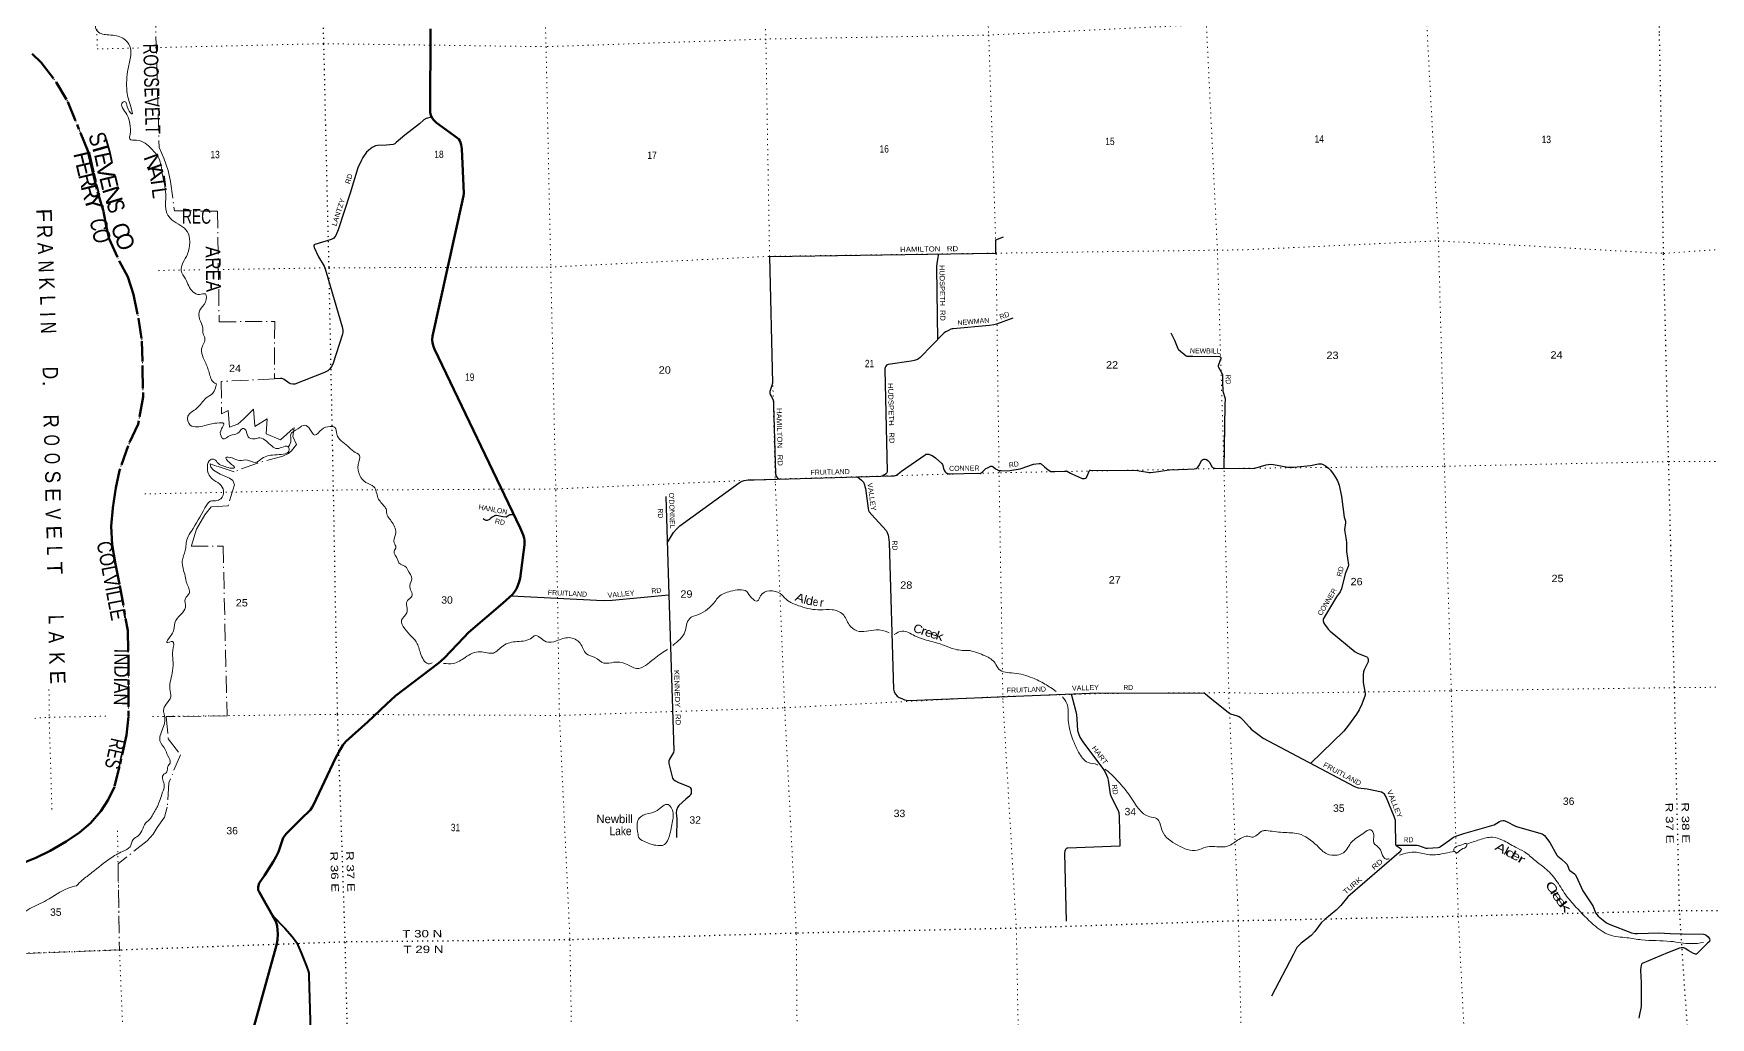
# Model space of a CAD drawing. Header units: feet. Extents: x 489137 to 739700, y 189004 to 379547.
# Drawn here: x 679044 to 718776, y 210575 to 233906 of the extents above; entities that cross this region are included whole.
import ezdxf
from ezdxf.enums import TextEntityAlignment as Align

# ---------------------------------------------------------------- set-up
doc = ezdxf.new("R2010")
doc.units = ezdxf.units.FT
doc.header["$LTSCALE"] = 80
for name, pattern in [('DOT_DASHED', [7.7, 5, -1.2, 0.3, -1.2]), ('DOTTED', [1.5, 0.3, -1.2]), ('LONG_DASH_SHORT_DASH', [9.9, 6, -1.2, 1.5, -1.2])]:
    doc.linetypes.add(name, pattern=pattern)
for name, color, linetype, lineweight in [('11', 7, 'LONG_DASH_SHORT_DASH', 60), ('23', 7, 'Continuous', 70), ('26', 7, 'Continuous', 40), ('29', 7, 'Continuous', 25), ('39', 7, 'Continuous', 13), ('44', 7, 'DOT_DASHED', 13), ('6', 7, 'DOTTED', 25), ('7', 7, 'DOTTED', 13)]:
    doc.layers.add(name, color=color, linetype=linetype, lineweight=lineweight)
for name, color, linetype in [('12', 7, 'Continuous'), ('30', 7, 'Continuous'), ('41', 7, 'Continuous')]:
    doc.layers.add(name, color=color, linetype=linetype)

msp = doc.modelspace()

# ---------------------------------------------------------------- linework, layer by layer
at = {"layer": '11'}
msp.add_lwpolyline([(679009.73, 233426.99), (679226.77, 233216.34), (679583.63, 232752), (679859.94, 232282.9), (680327.27, 231125.74), (680431.13, 230685.07), (680560.26, 230154.41), (680705.39, 229686.88), (680761.39, 229347.56), (680836.44, 229041.19), (681083.07, 228496.37), (681280.89, 228139.68), (681410.32, 227718.06), (681532.7, 227148.8), (681613.61, 226612.45), (681627.5, 225970.84), (681640.62, 225292.86), (681525.68, 224642.81), (681284.93, 224131.82), (681083.01, 223547.45), (680994.39, 223130.51), (680924.03, 222651.59), (680880.09, 222226.07), (680905.49, 221778.68), (680985.72, 221321.06), (681089.84, 220813.77), (681275.48, 219751.98), (681291.75, 219158.91), (681296.8, 218422.1), (681294.76, 217715.33), (681249.43, 217271.59), (681081.17, 216528.86), (680960.64, 216042.17), (680809.85, 215732.13), (680641.35, 215467.93), (680392.87, 215182.82), (680134.05, 214964), (679818.66, 214747.28), (679440.87, 214526.41), (679097.43, 214363.25), (678707.56, 214200.52)], dxfattribs=at)
at = {"layer": '23'}
for points in [[(688453.65, 234019.99), (688443, 232032.79), (688456.07, 231968.47), (688486.34, 231902.21), (688533.64, 231839.74), (688594.57, 231789.61), (689080.84, 231434.69), (689119.17, 231397.73), (689143.77, 231359.87), (689158.9, 231323.9), (689175.93, 231267.11), (689190.64, 231173.93), (689239.04, 230113.51), (689234.59, 230055.59), (689210.52, 229944.95), (688493.94, 226732.45), (688490.15, 226645.37), (688499.61, 226567.76), (688522.31, 226488.25), (688548.28, 226423.17), (690577.71, 222185.63), (690645.98, 222018.36), (690666.71, 221944.12), (690675.22, 221893.95), (690679, 221814.45), (690676.36, 221779.11), (690572.16, 220992.13), (690544.69, 220884.98), (690503.07, 220778.98), (690487.94, 220741.12), (690442.53, 220667.29), (690389.56, 220604.82), (690160.66, 220400.61), (689349.23, 219704.57), (689240.25, 219587.78), (688776.86, 219097.46), (688639.67, 218979.7), (687617.25, 218199.73), (687408.12, 218002.79), (686966.5, 217583.89), (686445.79, 217117.86), (686375.07, 217030.83), (686314.69, 216939.74), (686196.93, 216725.73), (685679.82, 215615.82), (685647.72, 215560.11), (685604.15, 215500.35), (685535.12, 215431.07), (685448.95, 215345.19)], [(685448.95, 215345.19), (685033.72, 214931.38), (684978.9, 214863.36), (684961.87, 214831.18), (684945.78, 214789.06), (684881.61, 214601.11), (684846.47, 214503.69), (684793.5, 214393.9), (684719.69, 214262.42), (684512.82, 213940.37), (684394.03, 213756.61), (684376.35, 213707.69), (684368.78, 213664.15), (684368.78, 213609.25), (684376.35, 213578.97), (684387.7, 213550.57), (684468.23, 213415.89), (684709.62, 212993.06)], [(684709.62, 212993.06), (684756.62, 212910.74), (684794.45, 212823.66), (684808.65, 212777.28), (684818.11, 212741.31), (684828.51, 212651.4), (684830.36, 212562.04), (684822.83, 212414.77), (684801.39, 212288.47), (683995.16, 209377.61)]]:
    msp.add_lwpolyline(points, dxfattribs=at)
at = {"layer": '26'}
msp.add_lwpolyline([(684709.62, 212993.06), (685000.71, 212696.58), (685174.98, 212495.43), (685244.77, 212403.17), (685279.88, 212346.86), (685388.06, 212111.64), (685511.75, 211795.48), (685550.23, 211677.5), (685563.14, 211627.43), (685569.08, 211566.69), (685631.14, 209445.37)], dxfattribs=at)
at = {"layer": '29'}
msp.add_line((694027.22, 222926.41), (694100.21, 220594.95), dxfattribs=at)
for points in [[(688465.27, 231923.18), (688348.74, 231889.67), (688292.89, 231860.12), (688186.68, 231762.16), (687838.47, 231495.13), (687639.18, 231318.97), (687603.25, 231292.01), (687566.53, 231278.19), (687410.01, 231258.63), (687194.59, 231247.07), (687150.45, 231240.22), (687064.35, 231202.13), (686988.01, 231143.71), (686934.12, 231089.79), (686848.97, 230967.35), (686812.87, 230901.05), (686729.9, 230721.32), (686547.61, 230120.84), (686263.67, 229248.9), (686205.69, 229114.85), (686186.4, 229082.22), (686161.7, 229056.38), (686132.51, 229037.29), (686075.31, 229015.74), (685705.88, 228904.72), (685691.62, 228894.47), (685683.42, 228868.77), (685690.68, 228831.81), (685796.63, 228608.61), (685926.55, 228390.59), (685943.89, 228350.87), (685978.25, 228243.58), (686359.13, 226952.83), (686372.77, 226873.57), (686372.77, 226821.89), (686361.77, 226777.23), (686132.49, 226065.44), (686105.57, 226007.41), (686068.89, 225963.44), (686013.51, 225908.55), (685984.32, 225888.32), (685938.41, 225866.35), (685232.1, 225591.74), (685214.14, 225589.49), (685186.82, 225590.24), (685131.06, 225600.73), (685098.71, 225616.34), (684983.33, 225703.77), (684935.7, 225724.3), (684897.53, 225726.55), (684754.86, 225715.21)], [(696482.98, 228621.85), (701845.89, 228697.7), (701842.75, 229016.33), (702029.21, 229083.77)], [(696482.98, 228621.85), (696552.82, 225614.26), (696530.82, 225540), (696506.31, 225464.1), (696489.68, 225414.71), (696489.96, 225386.57), (696498.66, 225349.55), (696517.44, 225307.88), (696570.07, 225223.53), (696575.35, 225178.58), (696572.84, 225093.44), (696622.27, 223464.66), (696637.87, 223413.83), (696655.83, 223386.86), (696673.8, 223368.89), (696719.41, 223337.71)], [(700487.01, 228678.48), (700464.4, 228552.86), (700439.46, 228389.06), (700438.02, 228351.64), (700465.06, 226651.11)], [(702249.85, 227155.21), (701858.61, 227011.71), (701797.35, 226996.34), (701697.13, 226981.48), (700834.64, 226906.12), (700806.61, 226899.92), (700780.78, 226892.62), (700721.52, 226866.4), (700659.52, 226834.2), (700620.23, 226806.68), (700601.93, 226794.06), (700052.84, 226220.56), (700012.84, 226190.46), (699990.38, 226176.98), (699960.66, 226165.68), (699912.91, 226152.26), (699838.88, 226137.67), (699290.92, 226057.33), (699275.72, 226052.31), (699254.99, 226040.48), (699235.02, 226018.06), (699226.92, 226005.65), (699219.06, 225983.18), (699214.57, 225966.33), (699210.81, 225936.11), (699271.47, 223527.3), (699269.6, 223508.78), (699262.86, 223493.05), (699257.25, 223481.81), (699244.05, 223469.44), (699152.36, 223410.4)], [(705988.12, 226811.9), (706077.67, 226634.37), (706156.13, 226436.12), (706165.62, 226420.44), (706175.73, 226410.33), (706356.57, 226261.85), (706372.21, 226255.29), (706387.93, 226252.48), (706508.35, 226254.93), (707144.78, 226246.82), (707161.52, 226242.37), (707168.26, 226234.51), (707173.87, 226227.77), (707178.71, 226214.1), (707178.36, 226203.05), (707177.24, 226194.06), (707152.18, 226138.1), (707118.85, 226052.5), (707113.35, 226025.16), (707114.36, 226008.69), (707118.85, 225998.58), (707162.66, 225926.52), (707207.33, 225839.77), (707213.17, 225810.95), (707217.01, 225644.3), (707224.41, 225427.29), (707231.19, 225398.56), (707273.63, 225275.35), (707277.18, 225253.15), (707268.61, 225091.3), (707249.22, 223593.22)], [(694061.2, 221841.09), (694206.59, 222076.51), (694275.57, 222156.62), (694360.56, 222229.26), (695763.75, 223251.39), (695836.18, 223290.21), (695882.22, 223305.5), (695974.62, 223321.98), (696114.78, 223326.99), (699397.43, 223417.13), (699439.13, 223416.37), (699463.83, 223425.35), (699494.31, 223430.85), (699608.78, 223525.17), (700168.76, 223919.41), (700189.01, 223928.9), (700205.85, 223932.83), (700229.43, 223932.27), (700253, 223928.33), (700288.93, 223917.66), (700318.82, 223906.35), (700357.42, 223882.84), (700412.86, 223842.15), (700561.76, 223712.64), (700584.2, 223684.67), (700592.07, 223659.84), (700604.81, 223594.76), (700616.77, 223553.11), (700624.63, 223537.38), (700640.35, 223512.67), (700658.14, 223496.3), (700686.38, 223481.21), (700730.17, 223467.73), (700770.72, 223465.3), (701398.56, 223479.73), (701471.14, 223477.22), (701521.2, 223502.26), (701610.57, 223590.08), (701642.95, 223606.49), (701726.03, 223643.56), (701742.87, 223646.93), (701753.11, 223647.36), (701758.59, 223645.81), (701769.82, 223640.19), (701839.19, 223580.76), (701864.14, 223567.73), (701898.94, 223553.12), (701922.52, 223546.38), (701974.44, 223540.73), (702124, 223537.75), (702174.01, 223541.89), (702421.01, 223583.46), (702468.38, 223596.54), (702709.55, 223687.94), (702740.07, 223696.32), (702870.11, 223712.09), (702886.95, 223712.09), (702898.91, 223709.93), (702917.26, 223699.74), (702993.64, 223631.63), (703082.31, 223561.55), (703087.93, 223558.75), (703149.39, 223524.79), (703242, 223522.29), (703472.27, 223529.8), (703502.3, 223532.31), (703520.18, 223534.6), (703612.98, 223479.3), (703657.15, 223458.21), (703870.47, 223362.72), (703888.44, 223357.1), (703918.09, 223352.42), (703942.33, 223353.73), (703969.27, 223363.84), (703990.61, 223377.32), (704002.92, 223392.81), (704066.95, 223542.47), (704074.81, 223549.21), (704083.87, 223552.19), (705204.29, 223540.79), (705241.71, 223534.55), (705437.19, 223501.43), (705478.23, 223498.1), (705507.42, 223498.1), (705698.56, 223523.96), (705893.64, 223554.27), (705957.32, 223558.49), (706383.15, 223575.73)], [(706383.15, 223575.73), (706547.07, 223582.36), (706589.64, 223592.6), (706627.9, 223622.8), (706658.97, 223660.53), (706715.48, 223778.95), (706726.7, 223791.32), (706746.77, 223804.08), (706769.37, 223810.41), (706791.82, 223811.54), (706805.3, 223810.41), (706831.67, 223802.06), (706870.41, 223777.84), (706911.81, 223733.15), (706962.48, 223632.91), (706975.91, 223621.07), (707005.14, 223603.7), (707043.78, 223596.02), (707215.6, 223592.08), (707977.88, 223599.54)], [(707977.88, 223599.54), (708248.1, 223680.69), (708346.9, 223691.93), (708425.49, 223687.44), (708632.95, 223645.78), (708760.06, 223626.77), (708840.9, 223624.52), (708908.18, 223627.3), (709301.03, 223660.45), (709492.08, 223703.16), (709528, 223704.29), (709557.19, 223703.16), (709602.1, 223685.19), (709652.71, 223652.16), (709727.85, 223596.44), (709777.25, 223549.26), (709840.12, 223468.37), (709887.27, 223394.22), (709938.92, 223302.1), (709975.25, 223199.86), (710033.89, 222927.53), (710097.02, 222437.76), (710129.78, 222341.56), (710131.32, 222303.75), (710107.33, 222146.08), (710111.41, 222091.67), (710145.5, 221901.18), (710153.36, 221837), (710153.57, 221627.5), (710197.15, 221309.12), (710190.53, 221269.96), (710121.16, 221090.74), (710033.23, 220736.17), (710002.51, 220668.4), (709919.17, 220551.25), (709609.39, 220036.94), (709599.86, 220009.31), (709599.86, 219983.48), (709608.84, 219941.91), (709627.49, 219904.49), (709718.87, 219782.38), (709763.77, 219737.07), (710361.06, 219244.25), (710413.69, 219211.34), (710597.48, 219143.96), (710635.01, 219122.92), (710648.48, 219111.69), (710659.71, 219095.96), (710666.42, 219067.33), (710666.44, 219030.8), (710664.2, 219010.58), (710574.88, 218819), (710558.66, 218773.53), (710549.68, 218697.14), (710547.59, 218516.06), (710590.1, 218303.94), (710596.83, 218252.26), (710592.95, 218215.15), (710512.32, 218007.42), (710453.13, 217868.04), (710390.15, 217770.32), (710201.64, 217504.05), (710091.24, 217365.1), (709302.44, 216600.58)], [(698570.4, 223394.42), (698661.07, 223318.35), (698683.52, 223294.76), (698704.91, 223266.05), (698730.68, 223204.88), (698741.9, 223168.93), (698752.48, 223120.87), (698818.42, 222645.3), (698829.48, 222597.09), (698845.2, 222567.88), (698902.65, 222493.78), (699242.08, 222122.11), (699271.85, 222072.42), (699289.87, 222013.29), (699303.28, 221964.57), (699320.61, 221841.05), (699418.12, 218361.46), (699435.77, 218298.68), (699470.33, 218244.77), (699509.87, 218195.32), (699557.31, 218160.03), (699617.66, 218134.65), (699681.52, 218108.86), (699776.63, 218093.84), (704268.43, 218273.02), (706784.66, 218265.45), (706814.53, 218249.27), (706917.05, 218160.65), (707353.46, 217803.26), (707402.62, 217773.72), (707564.35, 217728.9), (707607.2, 217711.13), (707643.13, 217686.42), (707674.57, 217654.96), (707706.82, 217624.58), (707854.49, 217455.88), (707896.88, 217414.54), (708180.48, 217198.35)], [(690430.84, 222492.3), (690343.8, 222496.15), (690325.1, 222493.26), (690312.37, 222486.04), (690260.72, 222442.22), (690250.62, 222436.61), (690243.09, 222436.84), (690161.72, 222449.13), (690017.09, 222475.93), (689999.13, 222475.93), (689988.8, 222475.24), (689975.55, 222472.56), (689969.38, 222470.04), (689959.83, 222464.69), (689912.03, 222435.24), (689865.53, 222397.29), (689843.82, 222385.54), (689793.67, 222361.34), (689784.69, 222357.69), (689776.83, 222357.97), (689766.36, 222359.63), (689752.13, 222363.58), (689729.2, 222376.04), (689695.77, 222398.69)], [(690360.91, 220571.03), (692538.02, 220460.05), (692751.74, 220466.17), (694100.21, 220594.95)], [(694100.21, 220594.95), (694212.12, 216905.97), (694203.72, 216857.37), (694180.25, 216815.58), (694113.32, 216699.29), (694100.43, 216661.89), (694098.18, 216632.68), (694098.18, 216596.73), (694105.8, 216565.62), (694185.75, 216248.46), (694199.23, 216225.99), (694212.09, 216213.17), (694250.87, 216183.3), (694322.44, 216145.7), (694583.21, 216045.12), (694602.78, 216029.76), (694623.62, 215988.95), (694629.53, 215938.12), (694623.62, 215885.59), (694612.4, 215858.63), (694592.31, 215833.34), (694499.31, 215754.18), (694333.96, 215604.73), (694301.2, 215554.89), (694277.82, 215494.64), (694273.14, 215428.33), (694284.15, 215287.46), (694277.99, 214840.79)], [(703626.72, 218252.44), (703743.28, 217827.91), (703756.14, 217750.46), (703760.41, 217644.92), (703783.09, 217377.46), (703801.24, 217309.55), (703836.98, 217222.42), (703903.77, 217114.46), (704398.36, 216456.23), (704429.58, 216404.25), (704467.98, 216321.41), (704488.19, 216265.24), (704502.2, 216201.68), (704551.06, 215873.15), (704565.16, 215826.96), (704627.55, 215708.74), (704739.74, 215481.79), (704755.41, 215435), (704767.36, 215331.62), (704779.41, 214639.38), (703550.7, 214588.47), (703530.19, 214586.03), (703509.16, 214577.24), (703491.1, 214559.93), (703484.46, 214545.78), (703476.6, 214517.69), (703471.41, 214468.1), (703510.81, 212856.12)], [(708194.19, 217181.08), (708180.48, 217198.35), (710338.66, 216048.5), (710426.18, 216021.12), (710643.22, 215994.57), (710978.54, 215925.39), (711018.98, 215904.28), (711036.94, 215886.31), (711091.55, 215793.58), (711270.4, 215351.37), (711301.9, 215254.94), (711305.67, 215185.15), (711314.48, 214687.82), (711324.36, 214658.39), (711333.34, 214649.4), (711375.11, 214619.01), (711423.16, 214593.23), (711438.87, 214575.26), (711447.43, 214564.62), (711450.1, 214552.79), (711443.37, 214532.56), (711391.5, 214476.44), (710182.55, 213435.36), (710015.02, 213229.22), (709905.26, 213117.37), (709635.79, 212899.1), (709548.56, 212821.33), (709402.27, 212611.5), (709315.19, 212520.68), (709080.34, 212336.84), (709020.54, 212283.46), (708976.4, 212233.2), (708888.57, 212063.54), (708374.2, 211077.13)], [(711324.02, 214659.4), (711816.12, 214659.54), (711856.82, 214652.63), (712029.44, 214589.89), (712074.91, 214586.21), (712322.71, 214607.25), (712357.27, 214616.85), (712377.48, 214628.08), (712590.26, 214777.91), (712687.35, 214848.28), (712730.95, 214868.47), (712792.89, 214890.97), (712932.84, 214938.58), (713593.79, 215124.28), (713650.66, 215141.51), (713778.65, 215222.39), (713820.59, 215239.41), (713852.75, 215244.86), (713884.19, 215242.62), (713946.25, 215224.79), (714155.89, 215110.05), (714206.69, 215093.08), (714786.87, 214926.94), (714814.02, 214910.64), (714840.76, 214888.74), (714972.99, 214727.74), (715137.16, 214422.52), (715158.43, 214402.55), (715237.1, 214338.27), (715357.21, 214229.29), (715380.56, 214201.27), (715431.32, 214077.63), (715445.31, 214062.07), (715554.74, 213982.54), (715575.03, 213960.8), (715635.76, 213839.76), (715752.62, 213579.13), (715974.72, 213249.67), (716000.11, 213205.32), (716055.56, 213058.68), (716080.49, 213016.19), (716118.43, 212975.55), (716313.79, 212821.64), (716376.23, 212784.74), (716904.34, 212585.72), (716980.49, 212569.98), (717045.81, 212564.38), (717555.62, 212586.07), (717822.84, 212565.35), (718112.41, 212559.39)], [(718112.41, 212559.39), (718611.01, 212549.13), (718644.58, 212543.04), (718676.01, 212525.07), (718723.17, 212484.62), (718754.6, 212441.93), (718760.7, 212406.26), (718752.36, 212379.02), (718706.25, 212336.24), (718462.69, 212089.17), (718442.49, 212077.94), (718421.04, 212080.48), (718372.88, 212095.91), (718265.2, 212158.71), (718179.77, 212210.5), (718146.09, 212226.23), (718116.9, 212228.48), (718083.21, 212228.48), (718041.3, 212216.91), (717755.79, 212106.18), (717160.33, 211857.74), (717141.77, 211837.19), (717124.41, 211776.85), (717119.99, 211687.5), (717134.48, 211405.88), (717131.34, 210835.69), (717083.66, 210606.72), (717081.75, 210560.17)]]:
    msp.add_lwpolyline(points, dxfattribs=at)
at = {"layer": '39'}
for points in [[(680762.21, 239830.63), (680818.56, 239578.37), (680865.41, 239515.58), (680846.33, 239385.59), (680967.74, 239222.71), (681109.98, 238991.98), (680981.63, 238972.84), (680830.91, 238855.89), (680771.89, 238613.28), (680810.24, 238324.09), (680812.37, 238200.87), (680666.66, 238110.37), (680629.34, 237931.21), (680594.55, 237637.03), (680696.11, 237414.81), (680909.19, 237229.26), (680881.12, 237020.16), (680701.39, 236871.79), (680763.93, 236615.74), (680829.74, 236430.5), (680704.04, 236241.83), (680641.13, 236098.01), (680625.76, 235822.77), (680540.42, 235633.65), (680514.5, 235370.11), (680567.43, 235204.56), (680779.55, 235043.2), (680828.56, 234925.96), (681086.71, 234978.44), (681231.39, 235095.15), (681308.46, 235187.01), (681615.19, 235235.32), (681868.34, 235414.83), (682102.77, 235403.78), (682361.06, 235401.73), (682612.91, 235409.53), (682814.81, 235405.29), (682756, 235259.62), (682583.53, 235131.72), (682300.22, 235052.02), (682124.03, 234915.9), (681960.23, 234721.7), (681596.35, 234485.38), (681419.9, 234304.82), (681359.9, 234189.39), (681045.59, 234128.67), (680640.42, 234120.95), (680521.83, 234110.26), (680538.76, 233987.74), (680785.15, 233878.2), (681128.73, 233810.82), (681319.73, 233622.38), (681336.32, 233303.96), (681273.57, 233002.63), (681265.89, 232481.32), (681365.19, 232111.59), (681385.76, 231999.31), (681286.48, 232112.56), (681196.74, 232290.81), (681155.08, 232273.03), (681255.32, 231982.1), (681326.34, 231766.77), (681334.27, 231514.65), (681324.46, 231405.22), (681487.11, 231373.19), (681838.02, 231170.8), (682010.08, 230951.33), (682095.28, 230581.05), (682177.05, 230093.52), (682204.69, 229648.3), (682332.3, 229481.62), (682688.01, 229208.73), (682743.64, 228974.63), (682689.02, 228671.6), (682543.16, 228278.18), (682643.52, 228086.21), (682821.01, 227780.11), (682978.81, 227717.61), (683115.37, 227733.03), (683117.04, 227537.21), (682985.46, 227344.27), (682979.55, 227136.03), (683054.37, 226926.91), (683064.12, 226781.89), (683102.18, 226686.44), (683027.45, 226433.12), (683066.33, 226214.51), (683174.96, 225966.32), (683264.25, 225697.18), (683340.1, 225615.32), (683381.02, 225600.76)], [(717820.66, 239292.89), (718312.11, 239333.33), (718486.23, 239245.45), (718704.04, 239183.07), (718961.85, 239063.28), (719570.41, 238610.29), (719990.43, 238325.53), (720182.83, 238163.46), (720383.19, 237934.98), (720451.23, 237603.71), (720586.82, 237381.44), (720742.75, 237083), (720808.99, 236884.98), (720866.04, 236373.66), (720837.26, 236039.6), (720787.31, 235734.69), (720858.47, 235440.4), (720890.78, 235158.6), (720870.74, 235012.61), (721022.17, 234730.2), (721015.28, 234477.56), (721153.63, 234229.11), (721263.68, 233981.86), (721569.42, 233598.89), (721916.18, 233334.24), (722433.66, 232959.4), (722678.82, 232647.38), (722700.47, 232244.09), (722599.73, 231673.69), (722585.91, 230958.37), (722650.66, 230671.44), (722752.07, 230444.14), (722908.19, 229927.6), (722969.51, 229408.32), (722984.83, 228944.27), (723124.18, 228520.14), (723415.28, 228084.24), (723599.5, 227925.97), (723872.99, 227822.79), (724052.12, 227771.41), (724234.09, 227621.16), (724457.39, 227437.76), (724850.19, 227257.24), (725199.53, 227184.52), (725396.08, 227018.53), (725955.94, 226503.54), (726358.32, 226200.1), (726700.57, 226092.85), (727049.73, 226026.18), (727632.7, 226043), (728126.48, 225932.04), (728434.6, 225888.42), (728718.03, 226001.62), (728990.51, 226215.48), (729260.46, 226306.07), (729515.33, 226289.19), (729875.95, 226245.07), (730095.61, 226188.8), (730290.76, 226141.93), (730724.88, 226069.63), (730948.14, 226239.66), (731126.8, 226275.11), (731524.61, 226201.77), (731808.47, 226088.78), (731865.67, 225854.15), (731738.17, 225371.83), (731684.97, 224903.78), (731642.06, 224640), (731562.83, 224445.86), (731604.18, 224129.98), (731711.1, 223498.92), (731627.93, 223019.91), (731281.31, 222434.33), (731033.92, 222120.22), (730939.48, 221893.32), (730601.53, 221709.89), (730188.75, 221601.04), (729942.79, 221377.85), (729574.62, 220840.12), (729548.72, 220405.17), (729594.71, 219927.86), (729648.99, 219442.71), (729646.38, 219040.74), (729553.06, 218563.46), (729481.98, 218155.47), (729414.6, 217689.03), (729195.86, 217290.92), (728816.03, 216807.39), (728475.11, 216375.46), (727953.3, 215633.36), (727615.07, 215318.65)], [(683381.02, 225600.76), (683294.86, 225381.32), (683136.01, 225266.07), (682907.88, 225014.84), (682703.39, 224829.16), (682757.91, 224623.28), (683097.4, 224608.25), (683387.46, 224670.05), (683553.5, 224654.31), (683497.69, 224535), (683486.56, 224356.86), (683535.27, 224298.17), (683699.74, 224373.25), (683883.21, 224426.85), (684029.9, 224543.64), (684073.95, 224500.93), (684128.49, 224345.54), (684271.71, 224294.58), (684371.62, 224318.67), (684656.42, 224156.11), (684788.98, 224068.38), (684927.24, 224091.95), (685071.62, 224113.73), (685100.83, 224038.13), (684813.07, 223917.86), (684451.53, 223827.02), (684299.42, 223733.7), (684116.04, 223791.73), (683922.76, 223782.17), (683746.92, 223841.96), (683597.08, 223856.31), (683690.79, 223730.72), (683804.72, 223603.9), (683693.69, 223603.49), (683553.52, 223648.56), (683423.37, 223708.65), (683324.58, 223809.33), (683242.08, 223804.09), (683162.23, 223629.33), (683278.34, 223345.07), (683452.54, 223224.64), (683545.75, 223060.66), (683480.55, 222872.33), (683357.27, 222827.14), (683238.59, 222818.47), (683105.66, 222659.81), (682784.56, 222106.07), (682690.29, 221938.82), (682635.36, 221643.86), (682568.44, 221396.9), (682636.98, 221040.11), (682675.8, 220874.01), (682729.9, 220627.73), (682641.86, 220507.17), (682643.77, 220305.3), (682533.55, 220133.39), (682394.31, 219930.05), (682352.22, 219718.39), (682281.99, 219606.6), (682204.82, 219466.27), (682337.04, 219489.6), (682343.21, 219281.84), (682346.32, 219049.72), (682340.22, 218795.03), (682276.28, 218370.48), (682293.9, 218179.32), (682187.95, 218001.51), (682123.02, 217857.62), (682149.35, 217739.28), (682125.88, 217478.08), (682040.47, 217137.5), (682161.53, 216932.2), (682221.56, 216791.16), (682279.31, 216605.6), (682226.1, 216522.75), (682202.67, 216400.67), (682114.89, 216324.55), (682142.96, 216073.21), (682102.84, 215914.13), (681980.85, 215580.2), (681852.48, 215357.1), (681801.12, 215278.35), (681732.85, 215219.15), (681524.25, 214881.84), (681406.74, 214792.45), (681330.68, 214623.88), (681153.62, 214509.95), (680861.49, 214347.1), (680428.93, 214011.16), (680198.09, 213828.49), (680062.03, 213697.97)], [(685088.24, 224107.2), (685144.21, 224268.02), (685137.11, 224396.99), (685305.32, 224530.77), (685473.26, 224620.12), (685594.06, 224523.86), (685708.55, 224382.92), (685872.65, 224518.57), (686069.66, 224586.83), (686183.49, 224565.02), (686228.04, 224407.22), (686489.33, 224124.59), (686629.61, 223994.76), (686764.34, 223903.08), (686734.5, 223687.85), (686775.05, 223426.91), (686918.7, 223262.88), (687110.47, 223157.27), (687205.48, 222896.42), (687360.86, 222690.44), (687404.17, 222615.39), (687408.73, 222550.95), (687541.13, 222313.78), (687622.92, 222030.21), (687588.57, 221826.92), (687630.9, 221725.58), (687586.22, 221630.94), (687668.45, 221438.26), (687699.91, 221356.69), (687877.74, 221246.5), (687910.66, 221179.12), (688009.49, 220974.97), (687957.28, 220815.42), (688009.52, 220565.03), (687904.73, 220459.97), (687887.82, 220172.55), (687763.82, 219992.02), (687838.24, 219792.98), (688134.69, 219437), (688228.09, 219166), (688424.9, 218961.46), (688486.71, 218986.2)], [(694188.02, 219394.82), (694477.95, 219718.7), (694514.04, 219877.62), (694584.7, 220029.81), (694796.63, 220128.95), (695184.06, 220432.84), (695278.38, 220547.59), (695559.62, 220679.72), (695941.1, 220674.41), (696055.82, 220527.42), (696200, 220452.27), (696271.84, 220574.21), (696731.65, 220628.5), (696874.1, 220494.71), (697213.68, 220324.18), (697683, 220239.49), (697967.24, 220244.52), (698215.48, 220139.09), (698370.76, 219884.64), (698553.97, 219740.32), (699010.87, 219766.22), (699283.47, 219708.19), (699316.68, 219692.82)], [(699435.58, 219654.63), (699627.25, 219737.75), (699920.05, 219628), (700290.26, 219499.06), (700625.04, 219399.02), (700876.83, 219305.85), (701226.95, 219277.1)], [(688757.9, 218971.75), (688990.29, 218969.55), (689271.13, 219111.76), (689628.83, 219248.9), (689938.75, 219216.55), (690167.96, 219389.07), (690506.95, 219489.12), (690854.39, 219579.41), (690909.2, 219621.94), (691188.93, 219485.43), (691432.25, 219505.01), (691731.83, 219581.32), (691993.27, 219448.13), (692146.29, 219199.65), (692341.46, 219110.33), (692560.44, 218979.52), (692795.78, 218996.78), (693073.47, 218963.18), (693332.11, 218850.08), (693746.65, 219080.31), (694067.62, 219302.73)], [(701226.95, 219277.1), (701593.05, 219150.01), (701825.8, 218977.34), (701914.02, 218837.4), (702268.86, 218740.17), (702711.02, 218628.16), (703007.26, 218482.2), (703274.36, 218304.09)], [(703421.71, 218180.69), (703523.61, 218023.73), (703561.59, 217623.34), (703645.66, 217230.81), (703805.23, 216867.47), (704028.75, 216621.74), (704248.74, 216567.71), (704257.99, 216563.21)], [(704434.57, 216464.25), (704471.84, 216435.05), (704731.47, 216179.39), (705037.24, 215806.84), (705491.62, 215333.83), (705654.66, 215291.73), (705787.04, 215004.07), (706155.69, 214658.98), (706612.19, 214541.48), (706817.1, 214614.1), (706996.05, 214629.15), (707314.68, 214631.48), (707571.19, 214776.79), (707851.46, 214867.32), (707907.11, 214852.49), (708165.64, 214997.87), (708246.57, 215012.16)], [(693368.1, 214919.63), (693347.85, 215177.33), (693397.38, 215302.44), (693606.99, 215409.57), (693821.89, 215484.59), (694078.64, 215623.85), (694167.21, 215526.33), (694184.95, 215230.16), (694109.84, 214883.93), (693995.01, 214675.49), (693787.95, 214657.32), (693503.77, 214753.26), (693378.86, 214851.39), (693368.1, 214919.63)], [(708246.57, 215012.16), (708641.66, 214962.96), (709014.1, 214929.28), (709454.17, 214649.15), (709687.9, 214453.93), (709930.95, 214426.62), (710078.78, 214481.37), (710275.35, 214737.47), (710538.26, 214932.87), (710731.44, 215025.29), (710797.62, 214899.97), (710802.94, 214714.32), (710929.75, 214586.71), (711007.23, 214419.3), (711090.52, 214330.83), (711163.87, 214338.12)], [(712705.74, 214513.58), (712693.13, 214550.03), (712727.96, 214608.31), (712883.62, 214671.37), (713004.25, 214688.99), (712997.69, 214636.29), (712874.7, 214560.04), (712747.8, 214479.63), (712714.71, 214506.95), (712705.74, 214513.58)], [(713007.69, 214687.32), (713304.23, 214788.53), (713613.44, 214847.94), (713847.5, 214781.99), (714153.1, 214615.11), (714370.34, 214502.22), (714624.59, 214295.49), (714853.82, 214116.3), (715116.32, 213833.06), (715340.09, 213492.16), (715588.88, 213194.38), (716006.72, 212774.25), (716385.11, 212532.73), (716794.85, 212465.79), (717145.56, 212415.33), (717830.96, 212380.58), (718317.06, 212325.94), (718614.04, 212350.64)], [(711408.28, 214427.4), (711802.58, 214492.75), (712123.33, 214431.32), (712495.7, 214470.34), (712705.74, 214513.58)], [(680062.03, 213697.97), (679862.6, 213639.71), (679353.45, 213353.29), (678959.71, 213158.2), (678601.37, 212883.72), (677999.36, 212343.27), (677860.04, 212141.95), (677862.66, 211921.93), (677863.17, 211806.84), (677702.11, 211798.54), (677656.37, 211679.63), (677630.61, 211565.54), (677587.97, 211521.47), (677544.63, 211488.06)]]:
    msp.add_spline(points, degree=3, dxfattribs=at)
at = {"layer": '44'}
for points in [[(681927.8, 234449.95), (682021.2, 231199.28), (682130.32, 230951.79), (682235.57, 230659.66), (682288.77, 230399.46), (682383.75, 229700.74), (683403.9, 229693.51), (683442.06, 227072.69), (684758.58, 227075.17), (684754.86, 225715.21), (683493.5, 225658.72), (683499.27, 224885.15), (683656.78, 224967.21), (683688.33, 224572.66), (683882.9, 224640.28), (684028.15, 224766.23), (684252.86, 225000.92), (684285.2, 224590.25), (684583.41, 224767.74), (684552.32, 224414.73), (684894.62, 224270.99), (685217.59, 224560.76), (685189.43, 224353.36), (685273.51, 224163.3), (685158.97, 224011.35), (685084.35, 223948.18), (684953.87, 223887.83), (684350.24, 223720.41), (683796.94, 223514.93), (683406.99, 223642.31), (683230.44, 223700.8), (683241.94, 223620.82), (683308.5, 223550.86), (683465.79, 223454.27), (683685.42, 223360.24), (683764.25, 223304.94), (683808.2, 223204.29)], [(679009.73, 233426.99), (679226.77, 233216.34), (679583.63, 232752), (679859.94, 232282.9), (680327.27, 231125.74), (680431.13, 230685.07), (680560.26, 230154.41), (680705.39, 229686.88), (680761.39, 229347.56), (680836.44, 229041.19), (681083.07, 228496.37), (681280.89, 228139.68), (681410.32, 227718.06), (681532.7, 227148.8), (681613.61, 226612.45), (681627.5, 225970.84), (681640.62, 225292.86), (681525.68, 224642.81), (681284.93, 224131.82), (681083.01, 223547.45), (680994.39, 223130.51), (680924.03, 222651.59), (680880.09, 222226.07), (680905.49, 221778.68), (680985.72, 221321.06), (681089.84, 220813.77), (681275.48, 219751.98), (681291.75, 219158.91), (681296.8, 218422.1), (681294.76, 217715.33), (681249.43, 217271.59), (681081.17, 216528.86), (680960.64, 216042.17), (680809.85, 215732.13), (680641.35, 215467.93), (680392.87, 215182.82), (680134.05, 214964), (679818.66, 214747.28), (679440.87, 214526.41), (679097.43, 214363.25), (678707.56, 214200.52)], [(683808.2, 223204.29), (683656.83, 222710.34), (683250.24, 222683.39), (683104.19, 222495.16), (682908.96, 222150.32), (682779.31, 221748.29), (683536.35, 221753.1), (683629.61, 217728.24), (682189.22, 217708.21), (682234.69, 217183.01), (682523.82, 216806.47), (682247.72, 216139.02), (682213.45, 215563.62), (682145.7, 215321.99), (681976.86, 215077.83), (681881.67, 214919.97), (681733.76, 214765.5), (681046.67, 214217.92), (681080.23, 212176.65), (678451.19, 212079.67), (678505.3, 210857.65), (677917.88, 210812.22), (677741.99, 210764.81), (677568.21, 210676.52)]]:
    msp.add_lwpolyline(points, dxfattribs=at)
at = {"layer": '6'}
for points in [[(719217.07, 196098.59), (719139.39, 197231.27), (718809.98, 202525.12), (718402.7, 207859.13), (718042.41, 213103.62), (717923.02, 218395.45), (717786.05, 223737.27), (717666.07, 228697.88), (717568.65, 233927.74), (717426.5, 239168.42), (717318.44, 241021.81)], [(685797.05, 240032.52), (685797.22, 238962.73), (685915.41, 233664.28), (686038.26, 228349.85), (686143.17, 223081.18), (686239.99, 217761.7), (686422.58, 212364.79), (686551.12, 207008.18), (686695.15, 201668.33), (686932.44, 196418.95), (686917.83, 195187.78), (688120.47, 195215.33), (688129.22, 194144.28)], [(739123.11, 213253.88), (735229.56, 213232.06), (729483.36, 213177.31), (723743.09, 213126.77), (718042.41, 213103.62), (712801.09, 212972.56), (708317.2, 212878.3)], [(708317.2, 212878.3), (707594.13, 212865.27), (702329.94, 212690.27), (697115.89, 212573.78), (691754.22, 212415.18), (686422.58, 212364.79), (681106.57, 212173.64), (677526.7, 212047.63)]]:
    msp.add_lwpolyline(points, dxfattribs=at)
at = {"layer": '7'}
for p, q in [((681534.02, 233562.71), (680552.39, 233539.95)), ((682002.17, 228287.37), (683013.14, 228303.02))]:
    msp.add_line(p, q, dxfattribs=at)
for points in [[(711876.83, 240847.85), (711970.8, 239473.46), (712048.62, 234222.84), (712331.92, 228988.24), (712472.98, 223644.53), (712633.58, 218323.59), (712749.42, 214623.15)], [(701388.62, 240516.29), (701419.21, 239107.45), (701676.24, 233868.94), (701850.56, 228681.73), (701920.91, 223419.78), (702013.12, 218063.78), (702329.94, 212690.27), (702427.72, 207346.6), (702684.27, 201966.71), (702942.33, 196701.99), (702941.23, 195502.4), (704123.7, 195544.47), (704130.55, 194645.98)], [(708851.78, 195839.14), (708401.24, 195804.08), (708341.29, 196989.27), (708038.04, 202274.44), (707720.22, 207571.16), (707594.13, 212865.27), (707368.3, 218131.25), (707252.97, 223510.59), (707093.92, 228771.09), (706832.52, 234120.5), (706601.04, 239222.69), (706541.28, 240678.56)], [(690909.21, 240189.94), (691039.82, 238969.26), (691187.29, 233593.19), (691298.35, 228373.22), (691418.46, 223076.87), (691455.63, 220756.5)], [(698726.37, 194472.33), (698707.47, 195337.29), (697632.3, 195285.27), (697608.2, 196510.13), (697332.17, 201770.12), (697163.1, 207131.2), (697115.89, 212573.78), (696840.54, 217918.61), (696619.9, 223257.49), (696482.98, 228621.85), (696395.8, 233747.84), (696250.69, 239012.93), (696164.04, 240352.97)], [(680444.66, 239868.96), (680459.65, 238807.09), (680552.39, 233539.95)], [(707644.14, 234145.23), (706832.52, 234120.5), (701676.24, 233868.94), (696394.77, 233774.05), (691197.36, 233593.59), (685915.41, 233664.28), (681914.3, 233571.52)], [(707813.94, 228779.79), (712325.81, 228990.09), (717668.26, 228691.88), (723301.81, 229084.68), (728976.83, 229228.26), (734576.35, 229329.27), (737233.76, 229430.74)], [(683413.69, 228309.22), (686038.26, 228349.85), (691286.42, 228368.72), (696482.98, 228621.85), (701845.89, 228697.7), (707083.93, 228768.68), (707813.94, 228779.79)], [(707977.88, 223599.54), (712472.98, 223644.53), (717787.55, 223755.49), (723474.05, 223780.24), (729152.36, 223879.48), (734853.2, 223967.26), (738765.58, 224080.19)], [(707977.88, 223599.54), (707258.66, 223592.41), (701916.62, 223491.28), (696621.15, 223341.37), (691405.19, 223106.64), (686143.17, 223081.18), (681604.02, 222986.96)], [(691459.04, 220543.76), (691504, 217736.76), (691754.22, 212415.18), (691838.48, 207107.33), (691879.79, 205654.17)], [(708146.98, 218256.6), (712633.58, 218323.59), (717923.02, 218395.45), (723651.02, 218451.7), (729397.1, 218581.17), (735115.12, 218633.09), (738944.18, 218671.9)], [(679410.34, 218355.65), (679414.27, 217693.43), (679480.48, 215502.89)], [(681863.85, 217710.71), (686239.99, 217761.7), (691504, 217736.76), (696840.54, 217918.61), (702024.93, 218186.48), (704489.11, 218259.09), (707372.54, 218279.12), (708146.98, 218256.6)], [(679074.35, 217668.05), (679414.27, 217693.43), (680843.42, 217720.88)], [(681033.35, 215002.04), (681080.23, 212176.65), (681298.09, 206908.34), (681418.76, 201597.87), (681524.87, 196298.95), (681578.91, 195030.83), (681578.91, 195030.83), (682789.5, 195076.01), (682792.45, 193980.97)], [(712753.88, 214480.62), (712801.09, 212972.56), (713067.45, 207695.07), (713405.84, 202439.85), (713686.03, 197102.17), (713845.93, 195965.49)]]:
    msp.add_lwpolyline(points, dxfattribs=at)

# ---------------------------------------------------------------- texts
at = {"layer": '12'}
for s, rotation, width, p in [('S', 287.992, 0.85, (680379.64, 231343.11)), ('T', 285.992, 1.15, (680449.54, 231125.14)), ('F', 283.262, 0.95, (680019.3, 230906.48)), ('E', 283.262, 0.9, (680076.15, 230656.83)), ('E', 281.992, 0.9, (680509.16, 230885.47)), ('V', 283.262, 1.05, (680559.63, 230610.16)), ('R', 283.676, 0.9, (680141.11, 230379.44)), ('E', 283.676, 0.9, (680637.58, 230332.7)), ('R', 284.246, 0.95, (680205.24, 230097.05)), ('Y', 286.371, 1.1, (680280.41, 229842.14)), ('N', 287.245, 1.1, (680726.17, 230011.38)), ('S', 287.245, 0.8, (680806.01, 229749.52)), ('C', 277.356, 0.75, (680398.4, 229348.25)), ('O', 282.011, 0.8, (680462.45, 229063.6)), ('C', 288.355, 0.95, (680925.88, 229166.11)), ('O', 291.355, 0.95, (681026.43, 228900.75))]:
    msp.add_text(s, height=400, rotation=rotation, dxfattribs=dict(at, width=width)).set_placement(p, align=Align.CENTER)
at = {"layer": '30'}
for s, rotation, p in [('RD', 73.113, (686572.63, 230442.71)), ('RD', 20.142, (702068.4, 227163.22)), ('NEWBILL', 359.27, (706805.81, 226321.14)), ('FRUITLAND', 1.401, (697918.35, 223449.87)), ("O'DONNEL", 271.793, (694111.82, 222591.41)), ('HANLON', 349.502, (689919.31, 222563.15)), ('FRUITLAND', 357.082, (691691.71, 220573.29)), ('CONNER', 58.939, (709745.41, 220398.43)), ('FRUITLAND', 1.837, (702569.18, 218288.56))]:
    msp.add_text(s, height=120, rotation=rotation, dxfattribs=at).set_placement(p, align=Align.CENTER)
for s, rotation, width, p in [('LANTZY', 71.963, 1.1, (686322.38, 229651.34)), ('HAMILTON   RD', 0.75, 1.15, (700264.34, 228736.79)), ('HUDSPETH  RD', 270.911, 1.1, (700518.32, 227754.01)), ('NEWMAN', 4.994, 0.95, (701316.89, 227018.52)), ('RD', 271.32, 0.8, (707291.44, 225706.15)), ('HUDSPETH   RD', 271.443, 1.15, (699306.91, 224900.61)), ('HAMILTON   RD', 271.308, 1.15, (696662.8, 224340.53)), ('RD', 9.553, 0.9, (702278.19, 223630.4)), ('CONNER', 0.869, 0.95, (701096.77, 223538.94)), ('VALLEY', 277.894, 1.1, (698846.99, 222912.84)), ('RD', 271.793, 0.85, (693839.01, 222527.67)), ('RD', 349.502, 0.9, (690084.76, 222270.16)), ('RD', 271.605, 0.85, (699392.73, 221766.12)), ('RD', 76.072, 0.95, (710062.81, 221136.54)), ('VALLEY', 5.455, 1.05, (692968.99, 220554.75)), ('RD', 5.455, 0.85, (693806.13, 220637.37)), ('KENNEDY   RD', 271.738, 1.15, (694240.26, 218159.12)), ('VALLEY', 1.837, 1.05, (703968.86, 218333.45)), ('RD', 359.828, 0.8, (704981.27, 218340.21)), ('HART', 306.921, 1.15, (704262, 216759.5)), ('FRUITLAND', 331.952, 1.1, (710024.58, 216296.89)), ('RD', 278.459, 0.9, (704608.37, 215970.65)), ('VALLEY', 292.021, 1.15, (711238.52, 215616.9)), ('RD', 0.016, 0.8, (711621.97, 214729.48)), ('RD', 40.733, 1.25, (710918.33, 214161.36)), ('TURK', 40.733, 1.2, (710331.22, 213655.76))]:
    msp.add_text(s, height=120, rotation=rotation, dxfattribs=dict(at, width=width)).set_placement(p, align=Align.CENTER)
at = {"layer": '41'}
for s, height, rotation, width, p in [('F', 363, 272.135, 1.1, (679117.35, 229586.21)), ('R', 363, 272.135, 0.9, (679130.49, 229203.42)), ('A', 363, 272.135, 0.85, (679142.69, 228806.25)), ('N', 363, 272.135, 0.8, (679159.29, 228374.73)), ('K', 363, 272.135, 0.9, (679176.45, 227973.99)), ('L', 363, 272.135, 0.85, (679202.23, 227575.33)), ('I', 363, 272.135, 0.85, (679199.68, 227240.19)), ('N', 363, 272.135, 0.8, (679218.3, 226923.7)), ('D', 363, 271.48, 0.85, (679264.77, 225853.97)), ('R', 363, 271.48, 0.9, (679281.12, 224710.25)), ('O', 363, 271.48, 0.7, (679294.57, 224257.87)), ('O', 363, 271.48, 0.7, (679307.41, 223824.8)), ('S', 363, 271.48, 0.9, (679320.58, 223388.86)), ('V', 363, 271.48, 0.8, (679328.02, 222507.79)), ('L', 363, 271.48, 0.8, (679364.5, 221645.24)), ('A', 200, 339.515, 1.2, (697170.25, 220430.89)), ('d', 200, 349.567, 1.15, (697413, 220359.14)), ('e', 200, 353.177, 0.85, (697561.03, 220331.44)), ('L', 363, 271.35, 0.8, (679400.32, 220007.44)), ('A', 363, 271.35, 0.85, (679401.92, 219587.16)), ('C', 200, 339.49, 1.1, (699966.11, 219696.19)), ('r', 200, 340.578, 1.35, (700105.35, 219647.5)), ('e', 200, 341.016, 1.15, (700225.47, 219609.24)), ('e', 200, 343.025, 1.1, (700354.64, 219564.58)), ('k', 200, 343.025, 1.3, (700484.17, 219525.04)), ('K', 363, 271.35, 0.9, (679419.27, 219090.41)), ('A', 200, 331.499, 1.4, (713761.69, 214506.52)), ('l', 200, 331.499, 1.2, (713893.11, 214438.61)), ('d', 200, 331.223, 1.65, (713997.98, 214380.85)), ('e', 200, 333.911, 1.35, (714125.67, 214316.88)), ('r', 200, 329.249, 1.7, (714253.65, 214240.95)), ('C', 200, 308.78, 1.55, (714937.86, 213595.34)), ('r', 200, 304.554, 1.8, (715007.18, 213488.26)), ('e', 200, 304.554, 1.65, (715070.07, 213386.64)), ('e', 200, 305.533, 1.65, (715157.89, 213263.07)), ('k', 200, 308.879, 2, (715255.47, 213141.15))]:
    msp.add_text(s, height=height, rotation=rotation, dxfattribs=dict(at, width=width)).set_placement(p, align=Align.CENTER)
for s, height, rotation, p in [('.', 363, 271.48, (679261.3, 225600.37)), ('E', 363, 271.48, (679324.54, 222961.57)), ('E', 363, 271.48, (679351.53, 222074.02)), ('T', 363, 271.48, (679367.11, 221225.74)), ('l', 200, 345.043, (697304.59, 220386.38)), ('r', 200, 353.177, (697708.94, 220315.54)), ('E', 363, 271.35, (679437.31, 218635.19))]:
    msp.add_text(s, height=height, rotation=rotation, dxfattribs=at).set_placement(p, align=Align.CENTER)
msp.add_text('Newbill', height=200, dxfattribs=at).set_placement((692812.15, 215182.78), align=Align.CENTER)
at = {"layer": '41', "width": 0.9}
msp.add_text('Lake', height=200, dxfattribs=at).set_placement((692952.3, 214897.34), align=Align.CENTER)
at = {"layer": '44'}
for s, rotation, width, p in [('ROOSEVELT', 271.646, 0.75, (681640.8, 233659.11)), ('REC', 359.594, 0.7, (682558.79, 229399.6)), ('AREA', 270.834, 0.85, (683120.46, 228858.62)), ('COLVILLE', 280.744, 0.85, (680537.28, 221834)), ('INDIAN', 269.393, 0.85, (680960.48, 219322.01)), ('RES', 257.236, 0.75, (680887.24, 217220.21))]:
    msp.add_text(s, height=350, rotation=rotation, dxfattribs=dict(at, width=width)).set_placement(p)
for s, rotation, width, p in [('N', 289.813, 1.15, (681709.39, 230798.71)), ('A', 284.556, 1.15, (681776.24, 230567.37)), ('L', 277.741, 0.95, (681858.82, 230103.67))]:
    msp.add_text(s, height=350, rotation=rotation, dxfattribs=dict(at, width=width)).set_placement(p, align=Align.CENTER)
msp.add_text('T', height=350, rotation=277.741, dxfattribs=at).set_placement((681824.72, 230359.09), align=Align.CENTER)
at = {"layer": '6', "width": 1.35}
for s, rotation, p in [('R 37 E', 271.292, (717720.44, 215182.51)), ('R 38 E', 271.292, (718098.87, 215190.94)), ('R 36 E', 271.938, (686089.69, 214026.15)), ('R 37 E', 271.938, (686466.16, 214034.21)), ('T 30 N', 0.541, (688255.13, 212473.98)), ('T 29 N', 0.541, (688283.62, 212103.72))]:
    msp.add_text(s, height=175, rotation=rotation, dxfattribs=at).set_placement(p, align=Align.CENTER)
at = {"layer": '7'}
for s, width, p in [('16', 0.85, (699200.1, 231082.42)), ('15', 0.85, (704548.14, 231261.78)), ('14', 0.85, (709507.59, 231319.84)), ('13', 0.85, (714887.03, 231306.65)), ('13', 0.85, (683345.59, 230948.88)), ('18', 0.85, (688650.53, 230954.23)), ('17', 0.85, (693698.8, 230932.57)), ('21', 0.85, (698851.57, 225993.41)), ('22', 1.1, (704598.02, 225960.32)), ('23', 1.1, (709820.99, 226188.82)), ('24', 1.1, (715129.18, 226197.25)), ('24', 1.1, (683817.82, 225880.32)), ('19', 0.85, (689379.48, 225671.43)), ('20', 1.1, (693999.97, 225840.06)), ('28', 1.1, (699722.52, 220740.69)), ('27', 1.1, (704662.32, 220863.04)), ('26', 1.1, (710391.26, 220823.35)), ('25', 1.1, (715153.09, 220897.21)), ('30', 1.05, (688841.57, 220387.45)), ('29', 1.1, (694513.44, 220527.65)), ('25', 1.1, (683978.76, 220321.74)), ('36', 1.05, (715416.05, 215615.3)), ('32', 1.05, (694721.48, 215170.81)), ('33', 1.05, (699561.16, 215326.73)), ('34', 1.05, (705030.48, 215369.54)), ('35', 1.05, (709970.34, 215452.12)), ('36', 1.05, (683750.89, 214916.48)), ('31', 0.85, (689042.45, 214992.86)), ('35', 1.05, (679572.13, 212986.19))]:
    msp.add_text(s, height=175, dxfattribs=dict(at, width=width)).set_placement(p, align=Align.CENTER)

doc.saveas('drawing.dxf')
